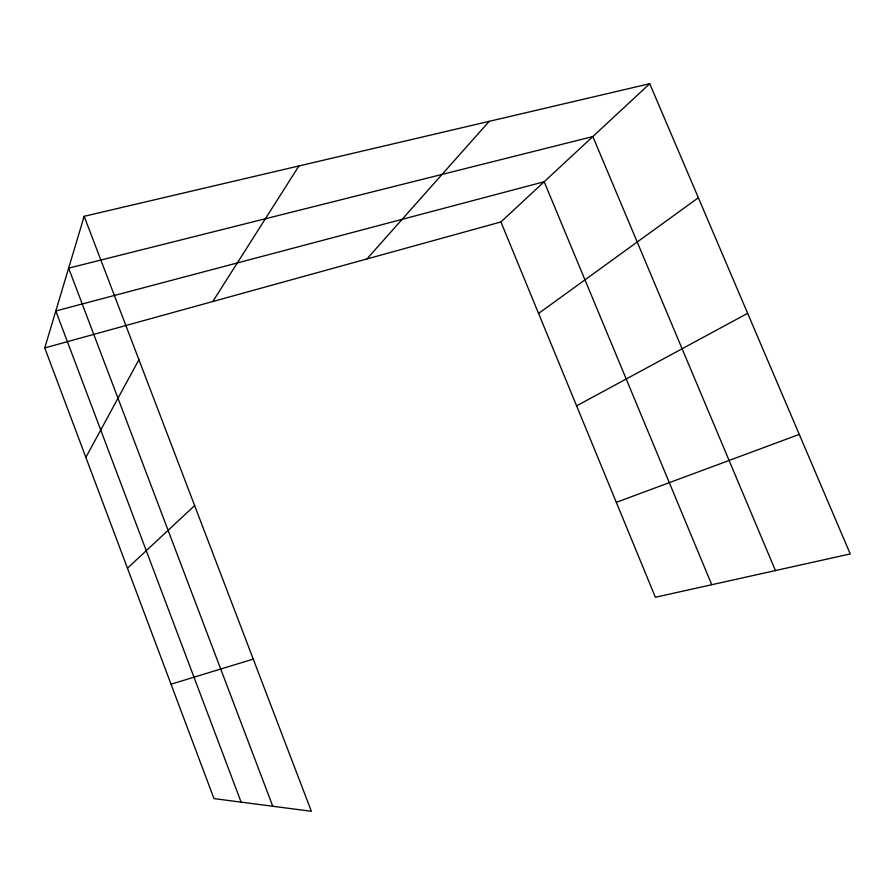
<?xml version="1.0" encoding="UTF-8"?>
<svg xmlns="http://www.w3.org/2000/svg" width="895" height="895" viewBox="0 0 895 895"><rect width="100%" height="100%" fill="white"/><g stroke="black" fill="none" stroke-linecap="round" stroke-linejoin="round"><path stroke-width="1.34" d="M84.164 216.31L311.37 811.295L213.983 798.597L44.75 347.931L84.164 216.31L649.725 83.705L850.25 553.938L655.375 597.256L500.92 221.949L649.725 83.705M85.853 457.39L138.915 359.7M212.797 301.525L298.919 165.955M366.916 258.957L489.218 121.34M127.459 568.202L194.629 505.597M538.577 313.44L698.357 197.75M576.604 405.849L747.638 313.317M616.319 502.341L799.28 434.399M171.023 684.205L253.251 659.1M44.75 347.931L500.92 221.949M775.428 570.574L592.837 136.566L68.635 268.142L272.774 806.261M711.76 584.726L544.182 181.752L55.814 310.968L241.124 802.133"/></g></svg>
